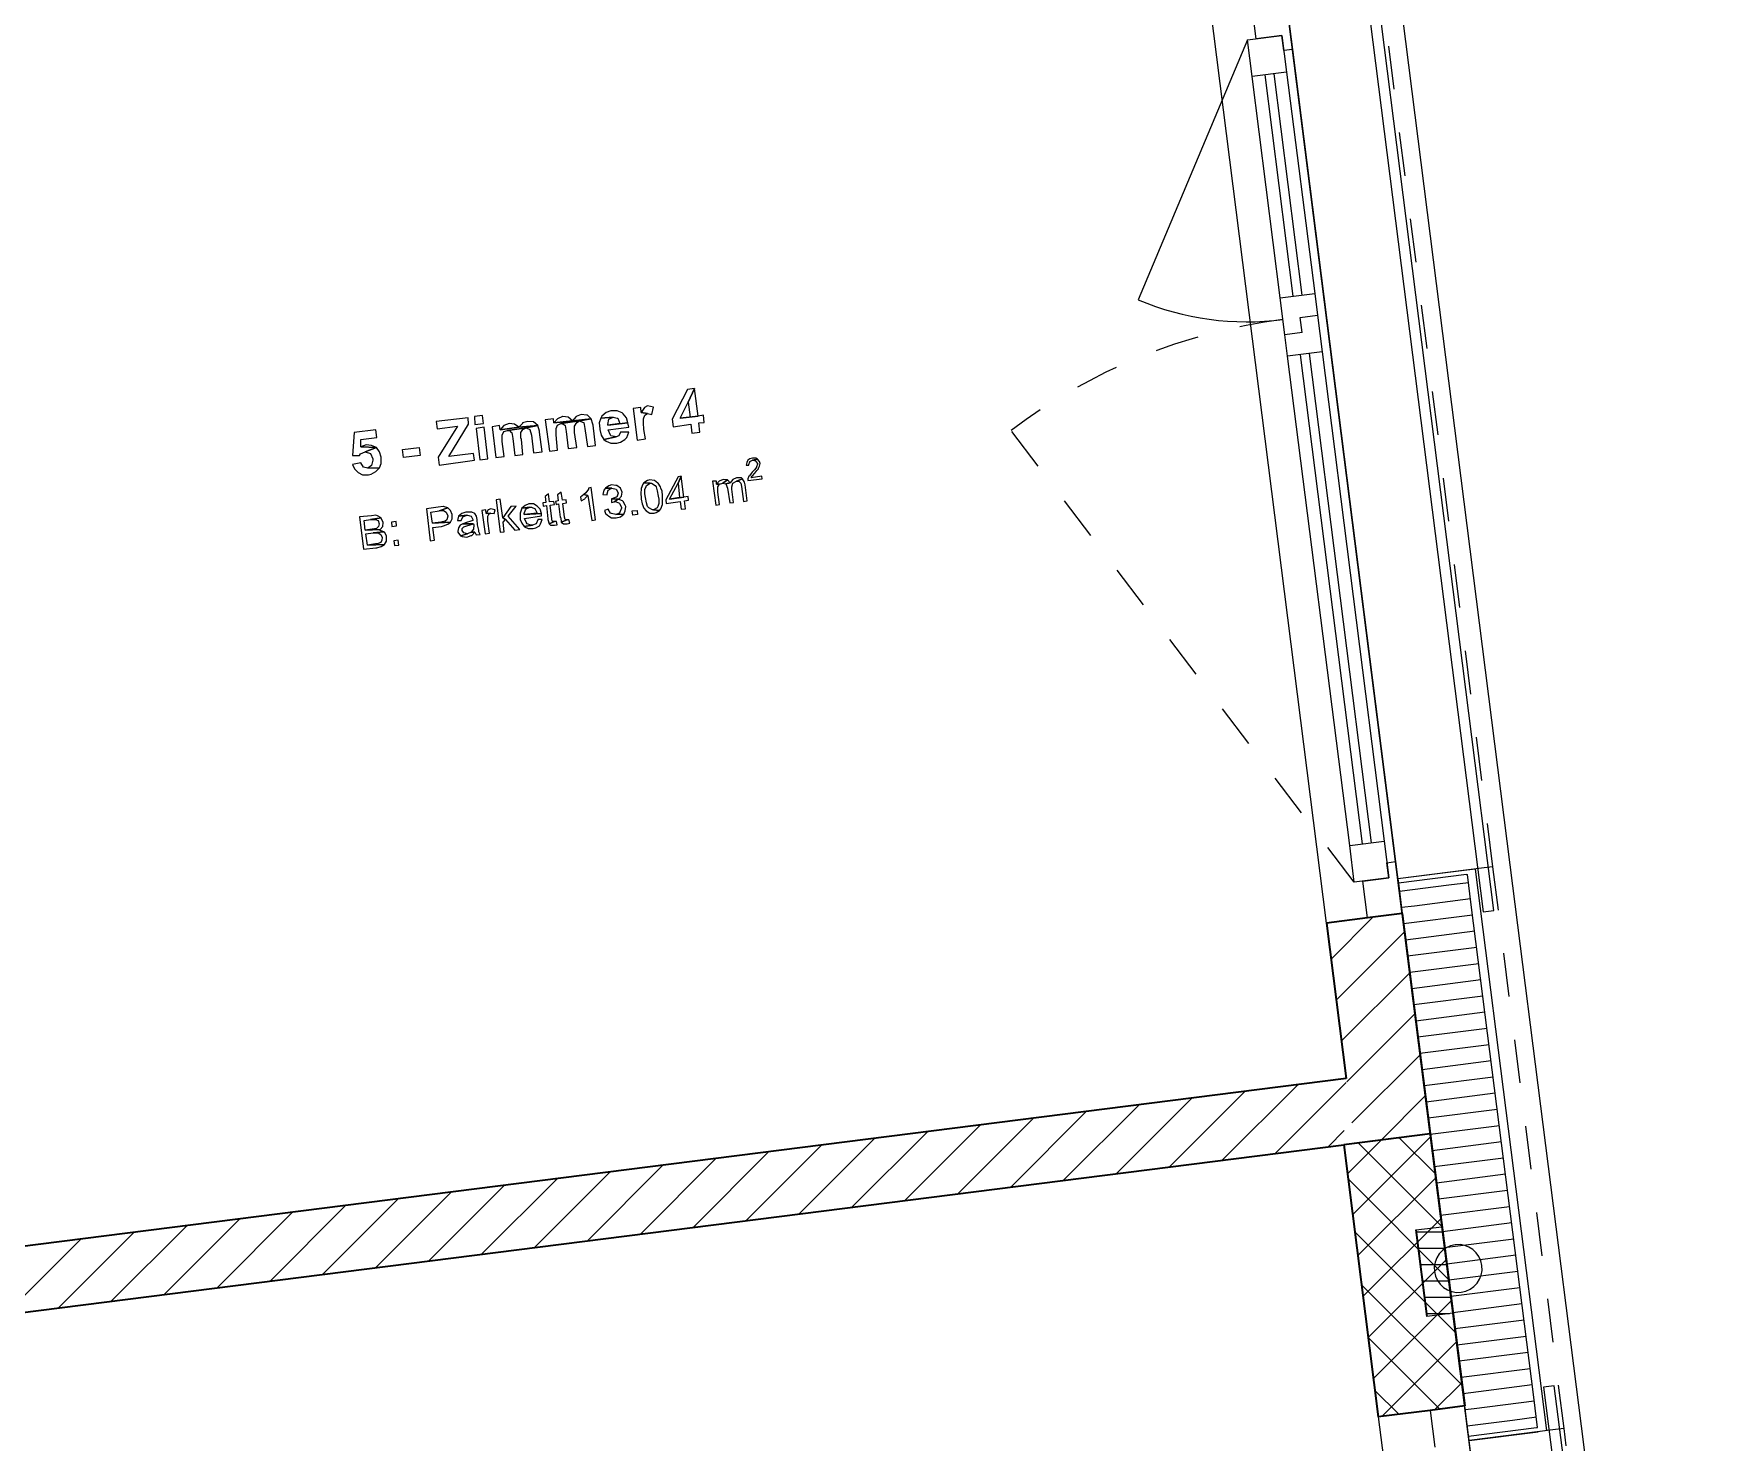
# Model space of a CAD drawing. Header units: metres. Extents: x 2713679.5 to 2713747.3, y 1226017.1 to 1226104.2.
# Drawn here: x 2713697.449 to 2713701.335, y 1226067.419 to 1226070.653 of the extents above; entities that cross this region are included whole.
import ezdxf

# ---------------------------------------------------------------- set-up
doc = ezdxf.new("R2010")
doc.units = ezdxf.units.M
doc.header["$MEASUREMENT"] = 0
doc.linetypes.add('Strich 2_1mm', pattern=[0.15, 0.1, -0.05])
doc.layers.add('plangrafiken', color=251, linetype='Continuous')
doc.layers.add('waende_stuetzen', color=250, linetype='Continuous')
doc.layers.add('texte', color=7, linetype='Continuous', true_color=0x000000)

msp = doc.modelspace()

# ---------------------------------------------------------------- linework, layer by layer
at = {"layer": 'plangrafiken', "color": 7, "linetype": 'Continuous', "lineweight": 13}
for p, q in [((2713700.5048, 1226070.7795), (2713700.7767, 1226068.6367)), ((2713700.8015, 1226068.6398), (2713700.5296, 1226070.7826)), ((2713700.7767, 1226068.6367), (2713700.8015, 1226068.6398)), ((2713700.623, 1226067.9021), (2713700.6835, 1226067.9021)), ((2713700.6277, 1226067.8646), (2713700.6882, 1226067.8646)), ((2713700.6325, 1226067.8271), (2713700.693, 1226067.8271)), ((2713700.6373, 1226067.7896), (2713700.6977, 1226067.7896)), ((2713700.642, 1226067.7521), (2713700.7025, 1226067.7521)), ((2713700.6468, 1226067.7146), (2713700.6996, 1226067.7146)), ((2713700.94, 1226067.5486), (2713700.9152, 1226067.5454)), ((2713700.9152, 1226067.5454), (2713701.2602, 1226064.8272)), ((2713701.285, 1226064.8304), (2713700.94, 1226067.5486))]:
    msp.add_line(p, q, dxfattribs=at)
at = {"layer": 'plangrafiken', "color": 7, "linetype": 'Continuous', "lineweight": 18}
for p, q in [((2713700.6224, 1226067.9064), (2713700.682, 1226067.914)), ((2713700.682, 1226067.914), (2713700.7071, 1226067.7156)), ((2713700.7071, 1226067.7156), (2713700.6476, 1226067.708))]:
    msp.add_line(p, q, dxfattribs=at)
at = {"layer": 'plangrafiken', "color": 7, "linetype": 'Continuous', "lineweight": 35}
msp.add_line((2713700.6224, 1226067.9064), (2713700.6476, 1226067.708), dxfattribs=at)
at = {"layer": 'plangrafiken', "color": 7, "linetype": 'Continuous', "lineweight": 18}
for start, end in [(97.2326, 277.2326), (277.2326, 97.2326)]:
    msp.add_arc((2713700.7193, 1226067.8179), 0.055, start, end, dxfattribs=at)
at = {"layer": 'texte'}
for points in [[(2713698.9658, 1226069.8391), (2713698.9499, 1226069.8367), (2713698.9144, 1226069.7681), (2713698.9169, 1226069.751), (2713698.9572, 1226069.7571), (2713698.9597, 1226069.7363), (2713698.978, 1226069.7388), (2713698.9756, 1226069.7596), (2713698.9878, 1226069.7608), (2713698.9866, 1226069.7779), (2713698.9744, 1226069.7755), (2713698.9328, 1226069.7706), (2713698.9511, 1226069.8073)], [(2713698.9658, 1226069.8391), (2713698.9511, 1226069.8073), (2713698.956, 1226069.773), (2713698.9328, 1226069.7706), (2713698.9744, 1226069.7755)], [(2713698.8422, 1226069.7951), (2713698.8251, 1226069.7926), (2713698.8337, 1226069.7204), (2713698.8532, 1226069.7229), (2713698.8496, 1226069.7449), (2713698.8483, 1226069.7596), (2713698.8483, 1226069.7694), (2713698.852, 1226069.7779), (2713698.8581, 1226069.7816), (2713698.8434, 1226069.784)], [(2713698.8581, 1226069.7987), (2713698.8508, 1226069.7951), (2713698.8434, 1226069.784), (2713698.8581, 1226069.7816), (2713698.8679, 1226069.7792), (2713698.8716, 1226069.7963), (2713698.8716, 1226069.7963)], [(2713698.4458, 1226069.7718), (2713698.3724, 1226069.7632), (2713698.3748, 1226069.7461), (2713698.4213, 1226069.7522), (2713698.3773, 1226069.6813), (2713698.3797, 1226069.6629), (2713698.4605, 1226069.6739), (2713698.458, 1226069.6898), (2713698.4017, 1226069.6825), (2713698.447, 1226069.7571)], [(2713698.4788, 1226069.7767), (2713698.4605, 1226069.7743), (2713698.4617, 1226069.7559), (2713698.4813, 1226069.7584)], [(2713698.4825, 1226069.7498), (2713698.4641, 1226069.7473), (2713698.4727, 1226069.6751), (2713698.4911, 1226069.6776)], [(2713698.518, 1226069.7535), (2713698.5008, 1226069.751), (2713698.5094, 1226069.68), (2713698.529, 1226069.6825), (2713698.5241, 1226069.7168), (2713698.5241, 1226069.7192), (2713698.5241, 1226069.7314), (2713698.5278, 1226069.74), (2713698.5363, 1226069.7424), (2713698.5792, 1226069.7486), (2713698.6061, 1226069.7535), (2713698.562, 1226069.7498), (2713698.5192, 1226069.7437)], [(2713698.54, 1226069.7584), (2713698.54, 1226069.7584), (2713698.5278, 1226069.7535), (2713698.5192, 1226069.7437), (2713698.562, 1226069.7498), (2713698.5522, 1226069.7571)], [(2713698.5828, 1226069.7632), (2713698.5706, 1226069.7596), (2713698.5706, 1226069.7584), (2713698.562, 1226069.7498), (2713698.6061, 1226069.7535), (2713698.5963, 1226069.762), (2713698.5951, 1226069.762)], [(2713698.6061, 1226069.7535), (2713698.5792, 1226069.7486), (2713698.5877, 1226069.7449), (2713698.5877, 1226069.7449), (2713698.5914, 1226069.7314), (2713698.5963, 1226069.6911), (2713698.6159, 1226069.6935), (2713698.6097, 1226069.7388), (2713698.6097, 1226069.7412)], [(2713698.6416, 1226069.7694), (2713698.6232, 1226069.7669), (2713698.633, 1226069.6947), (2713698.6513, 1226069.6972), (2713698.6477, 1226069.7327), (2713698.6477, 1226069.7351), (2713698.6477, 1226069.7473), (2713698.6513, 1226069.7547), (2713698.6587, 1226069.7584), (2713698.7015, 1226069.7645), (2713698.7284, 1226069.7694), (2713698.6856, 1226069.7645), (2713698.6428, 1226069.7596)], [(2713698.6636, 1226069.7743), (2713698.6624, 1226069.7743), (2713698.6513, 1226069.7694), (2713698.6428, 1226069.7596), (2713698.6856, 1226069.7645), (2713698.6758, 1226069.773)], [(2713698.7015, 1226069.7645), (2713698.6587, 1226069.7584), (2713698.6648, 1226069.7571), (2713698.6685, 1226069.7535), (2713698.6685, 1226069.7535), (2713698.6709, 1226069.74), (2713698.6758, 1226069.7008), (2713698.6954, 1226069.7033), (2713698.6905, 1226069.7376), (2713698.6905, 1226069.74), (2713698.6905, 1226069.7522), (2713698.6954, 1226069.7608)], [(2713698.7052, 1226069.7792), (2713698.6942, 1226069.7743), (2713698.6942, 1226069.7743), (2713698.6856, 1226069.7645), (2713698.7284, 1226069.7694), (2713698.7199, 1226069.7779), (2713698.7186, 1226069.7779)], [(2713698.7284, 1226069.7694), (2713698.7015, 1226069.7645), (2713698.7101, 1226069.7608), (2713698.7113, 1226069.7608), (2713698.7137, 1226069.7473), (2713698.7199, 1226069.7057), (2713698.7382, 1226069.7082), (2713698.7333, 1226069.7547), (2713698.7321, 1226069.7571)], [(2713698.7505, 1226069.7706), (2713698.7468, 1226069.7596), (2713698.748, 1226069.7461), (2713698.748, 1226069.7449), (2713698.7517, 1226069.7314), (2713698.7578, 1226069.7216), (2713698.7859, 1226069.7278), (2713698.7737, 1226069.7302), (2713698.7725, 1226069.7314), (2713698.7676, 1226069.7437), (2713698.8153, 1226069.7498), (2713698.8129, 1226069.7596), (2713698.7664, 1226069.7547), (2713698.7664, 1226069.7559), (2713698.7688, 1226069.7681), (2713698.7786, 1226069.773)], [(2713698.7761, 1226069.7877), (2713698.7737, 1226069.7877), (2713698.7627, 1226069.784), (2713698.7529, 1226069.7755), (2713698.7505, 1226069.7706), (2713698.7786, 1226069.773), (2713698.7884, 1226069.7706), (2713698.7896, 1226069.7706), (2713698.7945, 1226069.7584), (2713698.7664, 1226069.7547), (2713698.8129, 1226069.7596), (2713698.8092, 1226069.7718), (2713698.8018, 1226069.7804), (2713698.7994, 1226069.7828), (2713698.7884, 1226069.7877)], [(2713698.2341, 1226069.7437), (2713698.1839, 1226069.7376), (2713698.1803, 1226069.6849), (2713698.1962, 1226069.6849), (2713698.1986, 1226069.6886), (2713698.2096, 1226069.6935), (2713698.2353, 1226069.7033), (2713698.1998, 1226069.7045), (2713698.1998, 1226069.7216), (2713698.2365, 1226069.7265)], [(2713698.5792, 1226069.7486), (2713698.5363, 1226069.7424), (2713698.5412, 1226069.7424), (2713698.5449, 1226069.7376), (2713698.5461, 1226069.7376), (2713698.5486, 1226069.7241), (2713698.5535, 1226069.6849), (2713698.5718, 1226069.6874), (2713698.5681, 1226069.7216), (2713698.5669, 1226069.7253), (2713698.5669, 1226069.7376), (2713698.5718, 1226069.7449)], [(2713698.7957, 1226069.7388), (2713698.7921, 1226069.7302), (2713698.7859, 1226069.7278), (2713698.7578, 1226069.7216), (2713698.7627, 1226069.718), (2713698.7737, 1226069.7131), (2713698.7872, 1226069.7131), (2713698.7957, 1226069.7155), (2713698.8055, 1226069.7216), (2713698.8104, 1226069.7265), (2713698.8153, 1226069.7388)], [(2713698.2121, 1226069.7094), (2713698.2121, 1226069.7094), (2713698.1998, 1226069.7045), (2713698.2353, 1226069.7033), (2713698.2243, 1226069.7082)], [(2713698.2353, 1226069.7033), (2713698.2096, 1226069.6935), (2713698.2219, 1226069.6898), (2713698.2219, 1226069.6898), (2713698.2268, 1226069.6776), (2713698.2268, 1226069.6739), (2713698.2243, 1226069.6617), (2713698.2157, 1226069.6556), (2713698.2427, 1226069.6568), (2713698.2463, 1226069.6666), (2713698.2463, 1226069.68), (2713698.2463, 1226069.6813), (2713698.2427, 1226069.6935)], [(2713698.2977, 1226069.68), (2713698.2953, 1226069.6984), (2713698.3332, 1226069.7033), (2713698.3357, 1226069.6849), (2713698.2977, 1226069.68)], [(2713699.0992, 1226069.6788), (2713699.0931, 1226069.6776), (2713699.0882, 1226069.6739), (2713699.0857, 1226069.669), (2713699.0845, 1226069.6629), (2713699.0906, 1226069.6629), (2713699.0906, 1226069.6641), (2713699.0931, 1226069.6703), (2713699.0931, 1226069.6715), (2713699.0992, 1226069.6739), (2713699.1102, 1226069.6764), (2713699.1065, 1226069.6788)], [(2713699.1102, 1226069.6764), (2713699.0992, 1226069.6739), (2713699.1004, 1226069.6739), (2713699.1065, 1226069.6727), (2713699.1065, 1226069.6715), (2713699.1102, 1226069.6666), (2713699.1102, 1226069.6654), (2713699.1077, 1226069.6592), (2713699.1077, 1226069.658), (2713699.1041, 1226069.6531), (2713699.098, 1226069.647), (2713699.0955, 1226069.6433), (2713699.0918, 1226069.6384), (2713699.0906, 1226069.6372), (2713699.0882, 1226069.6311), (2713699.0882, 1226069.6274), (2713699.1212, 1226069.6311), (2713699.12, 1226069.6372), (2713699.0955, 1226069.6335), (2713699.098, 1226069.6372), (2713699.0992, 1226069.6384), (2713699.1041, 1226069.6446), (2713699.109, 1226069.6507), (2713699.1126, 1226069.6543), (2713699.1126, 1226069.6556), (2713699.1151, 1226069.6605), (2713699.1163, 1226069.6666), (2713699.1151, 1226069.6715)], [(2713698.1998, 1226069.6678), (2713698.1803, 1226069.6641), (2713698.1852, 1226069.6543), (2713698.1937, 1226069.6458), (2713698.2035, 1226069.6409), (2713698.217, 1226069.6409), (2713698.2231, 1226069.6421), (2713698.2341, 1226069.6482), (2713698.2427, 1226069.6568), (2713698.2157, 1226069.6556), (2713698.206, 1226069.658)], [(2713698.9352, 1226069.6372), (2713698.9279, 1226069.636), (2713698.8997, 1226069.5834), (2713698.901, 1226069.5748), (2713698.9328, 1226069.5797), (2713698.9352, 1226069.5614), (2713698.945, 1226069.5626), (2713698.9426, 1226069.5809), (2713698.9523, 1226069.5822), (2713698.9511, 1226069.5907), (2713698.9413, 1226069.5895), (2713698.9083, 1226069.5846), (2713698.9279, 1226069.6213)], [(2713698.9352, 1226069.6372), (2713698.9279, 1226069.6213), (2713698.9315, 1226069.5883), (2713698.9083, 1226069.5846), (2713698.9413, 1226069.5895)], [(2713699.0637, 1226069.6335), (2713699.0625, 1226069.6335), (2713699.0539, 1226069.6299), (2713699.0478, 1226069.6225), (2713699.038, 1226069.6201), (2713699.0417, 1226069.6103), (2713699.0466, 1226069.576), (2713699.0551, 1226069.5773), (2713699.0515, 1226069.6079), (2713699.0515, 1226069.6127), (2713699.0539, 1226069.6213), (2713699.0539, 1226069.6213), (2713699.0625, 1226069.6262), (2713699.0759, 1226069.6311), (2713699.0735, 1226069.6335)], [(2713698.6305, 1226069.5968), (2713698.6232, 1226069.5907), (2713698.6244, 1226069.5773), (2713698.6171, 1226069.576), (2713698.6183, 1226069.5687), (2713698.6256, 1226069.5699), (2713698.6293, 1226069.5393), (2713698.6293, 1226069.5381), (2713698.6318, 1226069.5283), (2713698.644, 1226069.5332), (2713698.6416, 1226069.5332), (2713698.6391, 1226069.5344), (2713698.6379, 1226069.5393), (2713698.6342, 1226069.5711), (2713698.644, 1226069.5724), (2713698.6428, 1226069.5797), (2713698.633, 1226069.5785)], [(2713698.6599, 1226069.6005), (2713698.6513, 1226069.5944), (2713698.6526, 1226069.5809), (2713698.6464, 1226069.5797), (2713698.6477, 1226069.5724), (2713698.6538, 1226069.5736), (2713698.6575, 1226069.543), (2713698.6587, 1226069.5418), (2713698.6599, 1226069.532), (2713698.6734, 1226069.5369), (2713698.6697, 1226069.5369), (2713698.6685, 1226069.5381), (2713698.6672, 1226069.543), (2713698.6636, 1226069.5748), (2713698.6721, 1226069.576), (2713698.6709, 1226069.5834), (2713698.6624, 1226069.5822)], [(2713698.7113, 1226069.5956), (2713698.704, 1226069.5895), (2713698.7052, 1226069.5809), (2713698.7052, 1226069.5809), (2713698.7137, 1226069.5858), (2713698.715, 1226069.587), (2713698.7211, 1226069.5932)], [(2713698.7284, 1226069.6115), (2713698.7223, 1226069.6103), (2713698.7223, 1226069.6079), (2713698.7162, 1226069.5993), (2713698.7113, 1226069.5956), (2713698.7211, 1226069.5932), (2713698.7297, 1226069.5357), (2713698.7382, 1226069.5369)], [(2713698.7615, 1226069.6103), (2713698.7578, 1226069.6054), (2713698.7553, 1226069.5956), (2713698.7651, 1226069.5944), (2713698.7651, 1226069.5968), (2713698.7676, 1226069.6054), (2713698.7676, 1226069.6054), (2713698.7761, 1226069.6103)], [(2713698.7749, 1226069.6176), (2713698.7688, 1226069.6152), (2713698.7615, 1226069.6103), (2713698.7761, 1226069.6103), (2713698.7859, 1226069.6079), (2713698.7908, 1226069.5993), (2713698.7908, 1226069.5981), (2713698.7872, 1226069.5895), (2713698.7859, 1226069.5895), (2713698.7761, 1226069.5858), (2713698.7921, 1226069.5846), (2713698.7982, 1226069.5919), (2713698.7994, 1226069.6005), (2713698.7994, 1226069.6005), (2713698.7957, 1226069.6103), (2713698.7957, 1226069.6103), (2713698.7872, 1226069.6164), (2713698.7847, 1226069.6164)], [(2713698.8496, 1226069.6225), (2713698.8471, 1226069.6189), (2713698.8434, 1226069.6091), (2713698.8434, 1226069.6079), (2713698.8422, 1226069.5981), (2713698.8434, 1226069.587), (2713698.8434, 1226069.5846), (2713698.8459, 1226069.5736), (2713698.8496, 1226069.5638), (2713698.8545, 1226069.5577), (2713698.8545, 1226069.5577), (2713698.863, 1226069.5528), (2713698.8728, 1226069.5528), (2713698.8777, 1226069.554), (2713698.885, 1226069.5589), (2713698.8716, 1226069.5601), (2713698.8691, 1226069.5601), (2713698.8606, 1226069.565), (2713698.8581, 1226069.5675), (2713698.8557, 1226069.576), (2713698.8532, 1226069.5883), (2713698.852, 1226069.5968), (2713698.852, 1226069.6066), (2713698.8545, 1226069.614), (2713698.8557, 1226069.6164), (2713698.8642, 1226069.6213)], [(2713698.863, 1226069.6287), (2713698.8581, 1226069.6274), (2713698.8496, 1226069.6225), (2713698.8642, 1226069.6213), (2713698.8667, 1226069.6213), (2713698.8753, 1226069.6164), (2713698.8777, 1226069.6127), (2713698.8802, 1226069.6042), (2713698.8826, 1226069.5919), (2713698.8838, 1226069.5846), (2713698.8838, 1226069.5748), (2713698.8814, 1226069.5675), (2713698.8802, 1226069.565), (2713698.8716, 1226069.5601), (2713698.885, 1226069.5589), (2713698.8887, 1226069.5626), (2713698.8924, 1226069.5724), (2713698.8924, 1226069.5736), (2713698.8924, 1226069.5822), (2713698.8924, 1226069.5932), (2713698.8912, 1226069.603), (2713698.8887, 1226069.6103), (2713698.8875, 1226069.6127), (2713698.8826, 1226069.6213), (2713698.8814, 1226069.6213), (2713698.874, 1226069.6274), (2713698.8728, 1226069.6274)], [(2713699.016, 1226069.6262), (2713699.0074, 1226069.6262), (2713699.0147, 1226069.5711), (2713699.0233, 1226069.5724), (2713699.0196, 1226069.6005), (2713699.0196, 1226069.603), (2713699.0196, 1226069.6127), (2713699.0233, 1226069.6189), (2713699.016, 1226069.6189)], [(2713699.0319, 1226069.6299), (2713699.0319, 1226069.6299), (2713699.0221, 1226069.6262), (2713699.016, 1226069.6189), (2713699.0233, 1226069.6189), (2713699.0307, 1226069.6213), (2713699.0417, 1226069.6287), (2713699.0417, 1226069.6287)], [(2713699.0417, 1226069.6287), (2713699.0307, 1226069.6213), (2713699.038, 1226069.6201), (2713699.0478, 1226069.6225)], [(2713699.0759, 1226069.6311), (2713699.0625, 1226069.6262), (2713699.0686, 1226069.625), (2713699.0723, 1226069.6213), (2713699.0735, 1226069.614), (2713699.0784, 1226069.5797), (2713699.0869, 1226069.5809), (2713699.082, 1226069.6176), (2713699.0808, 1226069.6238)], [(2713698.3773, 1226069.5662), (2713698.3503, 1226069.5626), (2713698.3589, 1226069.4892), (2713698.3687, 1226069.4904), (2713698.365, 1226069.5198), (2713698.3846, 1226069.5222), (2713698.3895, 1226069.5234), (2713698.3993, 1226069.5271), (2713698.4054, 1226069.532), (2713698.3638, 1226069.5295), (2713698.3601, 1226069.5552), (2713698.3797, 1226069.5577), (2713698.3993, 1226069.565), (2713698.3993, 1226069.565), (2713698.3895, 1226069.5675), (2713698.3883, 1226069.5675)], [(2713698.3993, 1226069.565), (2713698.3797, 1226069.5577), (2713698.3895, 1226069.5589), (2713698.3956, 1226069.5552), (2713698.3993, 1226069.5467), (2713698.3993, 1226069.5454), (2713698.3968, 1226069.5369), (2713698.3932, 1226069.5344), (2713698.3834, 1226069.532), (2713698.3638, 1226069.5295), (2713698.4054, 1226069.532), (2713698.4091, 1226069.5393), (2713698.4091, 1226069.5491), (2713698.4091, 1226069.5491), (2713698.4054, 1226069.5589)], [(2713698.4433, 1226069.5552), (2713698.4409, 1226069.5552), (2713698.4311, 1226069.5516), (2713698.4311, 1226069.5516), (2713698.4238, 1226069.5454), (2713698.4433, 1226069.5479), (2713698.4446, 1226069.5479), (2713698.4531, 1226069.5454), (2713698.4568, 1226069.5381), (2713698.4568, 1226069.5357), (2713698.4519, 1226069.5344), (2713698.4421, 1226069.5308), (2713698.4335, 1226069.5283), (2713698.458, 1226069.5283), (2713698.4592, 1226069.5259), (2713698.458, 1226069.5161), (2713698.4531, 1226069.5087), (2713698.4617, 1226069.5087), (2713698.4641, 1226069.5026), (2713698.4739, 1226069.5038), (2713698.4703, 1226069.51), (2713698.4703, 1226069.5136), (2713698.4678, 1226069.5259), (2713698.4666, 1226069.5381), (2713698.4654, 1226069.5454), (2713698.4617, 1226069.5516), (2713698.4543, 1226069.5552), (2713698.4531, 1226069.5552)], [(2713698.4862, 1226069.5601), (2713698.4776, 1226069.5589), (2713698.4849, 1226069.5051), (2713698.4947, 1226069.5063), (2713698.4911, 1226069.5344), (2713698.4911, 1226069.5357), (2713698.4911, 1226069.5454), (2713698.4935, 1226069.5503), (2713698.4984, 1226069.5528), (2713698.4874, 1226069.5516)], [(2713698.4984, 1226069.5626), (2713698.4923, 1226069.5601), (2713698.4874, 1226069.5516), (2713698.4984, 1226069.5528), (2713698.5057, 1226069.5516), (2713698.5082, 1226069.5601), (2713698.507, 1226069.5601)], [(2713698.5192, 1226069.5846), (2713698.5106, 1226069.5834), (2713698.5192, 1226069.5087), (2713698.529, 1226069.51), (2713698.5265, 1226069.532), (2713698.5314, 1226069.5381), (2713698.5253, 1226069.5418)], [(2713698.5559, 1226069.5687), (2713698.5437, 1226069.5675), (2713698.5253, 1226069.5418), (2713698.5314, 1226069.5381), (2713698.5535, 1226069.5136), (2713698.5645, 1226069.5149), (2713698.5375, 1226069.5454)], [(2713698.5694, 1226069.5638), (2713698.5681, 1226069.5614), (2713698.5657, 1226069.5528), (2713698.5657, 1226069.5418), (2713698.5657, 1226069.5381), (2713698.5694, 1226069.5295), (2713698.5743, 1226069.5222), (2713698.5938, 1226069.5246), (2713698.5902, 1226069.5246), (2713698.5816, 1226069.5283), (2713698.5792, 1226069.532), (2713698.5755, 1226069.5406), (2713698.6146, 1226069.5467), (2713698.6146, 1226069.5491), (2713698.6146, 1226069.5516), (2713698.5743, 1226069.5491), (2713698.5743, 1226069.5516), (2713698.5779, 1226069.5601), (2713698.5792, 1226069.5626), (2713698.5877, 1226069.5662)], [(2713698.5865, 1226069.5736), (2713698.5853, 1226069.5736), (2713698.5767, 1226069.5699), (2713698.5694, 1226069.5638), (2713698.5877, 1226069.5662), (2713698.5914, 1226069.5662), (2713698.6, 1226069.5626), (2713698.6, 1226069.5614), (2713698.6048, 1226069.5528), (2713698.5743, 1226069.5491), (2713698.6146, 1226069.5516), (2713698.611, 1226069.5614), (2713698.6048, 1226069.5687), (2713698.6048, 1226069.5687), (2713698.5963, 1226069.5736)], [(2713698.7676, 1226069.5614), (2713698.759, 1226069.5589), (2713698.7615, 1226069.5516), (2713698.7688, 1226069.5454), (2713698.7749, 1226069.5418), (2713698.7859, 1226069.5418), (2713698.7859, 1226069.5418), (2713698.7957, 1226069.5442), (2713698.8031, 1226069.5503), (2713698.7847, 1226069.5491), (2713698.7847, 1226069.5491), (2713698.7749, 1226069.5516), (2713698.7725, 1226069.5528)], [(2713698.7749, 1226069.5858), (2713698.7749, 1226069.5773), (2713698.781, 1226069.5785), (2713698.7908, 1226069.5846), (2713698.7921, 1226069.5846), (2713698.7761, 1226069.5858)], [(2713698.7908, 1226069.5846), (2713698.781, 1226069.5785), (2713698.7835, 1226069.5797), (2713698.7921, 1226069.576), (2713698.7933, 1226069.5748), (2713698.7982, 1226069.5662), (2713698.7982, 1226069.5638), (2713698.7945, 1226069.5552), (2713698.7933, 1226069.5528), (2713698.7847, 1226069.5491), (2713698.8031, 1226069.5503), (2713698.8067, 1226069.5577), (2713698.808, 1226069.5675), (2713698.8067, 1226069.5711), (2713698.8018, 1226069.5797), (2713698.8006, 1226069.5809)], [(2713698.8239, 1226069.5479), (2713698.8226, 1226069.5577), (2713698.8337, 1226069.5589), (2713698.8349, 1226069.5491), (2713698.8239, 1226069.5479)], [(2713698.2243, 1226069.5467), (2713698.1962, 1226069.5442), (2713698.206, 1226069.4696), (2713698.2341, 1226069.4733), (2713698.2365, 1226069.4733), (2713698.2463, 1226069.4757), (2713698.2537, 1226069.4806), (2713698.2145, 1226069.4794), (2713698.2109, 1226069.5051), (2713698.228, 1226069.5075), (2713698.2525, 1226069.51), (2713698.2427, 1226069.5136), (2713698.2439, 1226069.5149), (2713698.2096, 1226069.5136), (2713698.2072, 1226069.5357), (2713698.2219, 1226069.5381), (2713698.2463, 1226069.5418), (2713698.2378, 1226069.5467), (2713698.2341, 1226069.5479)], [(2713698.2463, 1226069.5418), (2713698.2219, 1226069.5381), (2713698.2243, 1226069.5381), (2713698.2329, 1226069.5381), (2713698.239, 1226069.5357), (2713698.2414, 1226069.5283), (2713698.2402, 1226069.5222), (2713698.2353, 1226069.5173), (2713698.2255, 1226069.5161), (2713698.2096, 1226069.5136), (2713698.2439, 1226069.5149), (2713698.25, 1226069.5222), (2713698.2512, 1226069.5308), (2713698.2512, 1226069.532), (2713698.2463, 1226069.5406)], [(2713698.2806, 1226069.5332), (2713698.2696, 1226069.532), (2713698.2708, 1226069.5222), (2713698.2818, 1226069.5234)], [(2713698.4238, 1226069.5454), (2713698.4238, 1226069.5454), (2713698.4213, 1226069.5357), (2713698.4299, 1226069.5357), (2713698.4335, 1226069.5442), (2713698.4335, 1226069.5442), (2713698.4433, 1226069.5479)], [(2713698.4335, 1226069.5283), (2713698.4274, 1226069.5246), (2713698.4238, 1226069.5185), (2713698.4225, 1226069.5112), (2713698.4225, 1226069.5087), (2713698.4286, 1226069.5002), (2713698.4446, 1226069.5051), (2713698.436, 1226069.5075), (2713698.4323, 1226069.5124), (2713698.4323, 1226069.5173), (2713698.436, 1226069.521), (2713698.4433, 1226069.5234), (2713698.4507, 1226069.5259), (2713698.458, 1226069.5283)], [(2713698.6061, 1226069.5381), (2713698.6061, 1226069.5369), (2713698.6024, 1226069.5283), (2713698.5938, 1226069.5246), (2713698.5743, 1226069.5222), (2713698.5755, 1226069.521), (2713698.584, 1226069.5173), (2713698.5951, 1226069.5173), (2713698.6012, 1226069.5185), (2713698.6097, 1226069.5234), (2713698.6122, 1226069.5283), (2713698.6159, 1226069.5381)], [(2713698.6489, 1226069.5332), (2713698.644, 1226069.5332), (2713698.6318, 1226069.5283), (2713698.6354, 1226069.5246), (2713698.644, 1226069.5246), (2713698.6501, 1226069.5259)], [(2713698.677, 1226069.5369), (2713698.6734, 1226069.5369), (2713698.6599, 1226069.532), (2713698.6648, 1226069.5283), (2713698.6734, 1226069.5283), (2713698.6795, 1226069.5295)], [(2713698.2525, 1226069.51), (2713698.228, 1226069.5075), (2713698.2292, 1226069.5075), (2713698.239, 1226069.5075), (2713698.2451, 1226069.5038), (2713698.2488, 1226069.4965), (2713698.2476, 1226069.4904), (2713698.2451, 1226069.4855), (2713698.239, 1226069.483), (2713698.2329, 1226069.4818), (2713698.2145, 1226069.4794), (2713698.2537, 1226069.4806), (2713698.2586, 1226069.4879), (2713698.2586, 1226069.4879), (2713698.2586, 1226069.4977), (2713698.2586, 1226069.5002), (2713698.2537, 1226069.5087)], [(2713698.2855, 1226069.4904), (2713698.2757, 1226069.4892), (2713698.2769, 1226069.4782), (2713698.2867, 1226069.4794)], [(2713698.4531, 1226069.5087), (2713698.4446, 1226069.5051), (2713698.4286, 1226069.5002), (2713698.4323, 1226069.499), (2713698.4433, 1226069.4977), (2713698.4433, 1226069.4977), (2713698.4531, 1226069.5014), (2713698.4543, 1226069.5014), (2713698.4617, 1226069.5087)]]:
    msp.add_lwpolyline(points, close=True, dxfattribs=at)
at = {"layer": 'waende_stuetzen', "color": 7, "linetype": 'Continuous', "lineweight": 18}
for p, q in [((2713700.7342, 1226067.5023), (2713697.5257, 1226092.7845)), ((2713700.8544, 1226066.5549), (2713698.4177, 1226085.7559)), ((2713700.7989, 1226068.7403), (2713700.779, 1226068.7378)), ((2713700.779, 1226068.7378), (2713700.5806, 1226068.7126)), ((2713700.7393, 1226068.7327), (2713700.5806, 1226068.7126)), ((2713700.5806, 1226068.7126), (2713700.5907, 1226068.6332)), ((2713700.5806, 1226068.7126), (2713700.5819, 1226068.7027)), ((2713700.7381, 1226068.7225), (2713700.5819, 1226068.7027)), ((2713700.5819, 1226068.7027), (2713700.5907, 1226068.6332)), ((2713700.7381, 1226068.7225), (2713700.7406, 1226068.7228)), ((2713700.7592, 1226068.7352), (2713700.7393, 1226068.7327)), ((2713700.7494, 1226068.6534), (2713700.7406, 1226068.7228)), ((2713700.9228, 1226067.4456), (2713700.7592, 1226068.7352)), ((2713701.1654, 1226064.1045), (2713700.5907, 1226068.6332)), ((2713700.8929, 1226067.5224), (2713700.7494, 1226068.6534)), ((2713700.7443, 1226067.4229), (2713700.7342, 1226067.5023)), ((2713700.743, 1226067.4329), (2713700.7342, 1226067.5023)), ((2713700.9017, 1226067.453), (2713700.8929, 1226067.5224)), ((2713700.743, 1226067.4329), (2713700.8993, 1226067.4527)), ((2713700.7443, 1226067.4229), (2713700.743, 1226067.4329)), ((2713700.9427, 1226067.4481), (2713700.7443, 1226067.4229)), ((2713700.7443, 1226067.4229), (2713700.903, 1226067.4431)), ((2713700.8993, 1226067.4527), (2713700.9017, 1226067.453)), ((2713700.9228, 1226067.4456), (2713700.903, 1226067.4431)), ((2713700.9625, 1226067.4506), (2713700.9427, 1226067.4481))]:
    msp.add_line(p, q, dxfattribs=at)
at = {"layer": 'waende_stuetzen', "color": 7, "linetype": 'Continuous', "lineweight": 13}
for p, q in [((2713700.2551, 1226070.642), (2713700.2444, 1226070.7263)), ((2713700.3238, 1226070.7364), (2713700.3389, 1226070.6173)), ((2713700.4171, 1226068.6112), (2713700.1502, 1226070.7143)), ((2713700.8385, 1226068.7453), (2713700.5918, 1226070.6897)), ((2713700.2353, 1226070.6394), (2713700.3146, 1226070.6495)), ((2713700.3146, 1226070.6495), (2713700.2551, 1226070.642)), ((2713700.319, 1226070.6148), (2713700.3146, 1226070.6495)), ((2713700.3146, 1226070.6495), (2713700.3253, 1226070.5652)), ((2713700.5806, 1226068.7126), (2713700.3339, 1226070.657)), ((2713700.2353, 1226070.6394), (2713699.9847, 1226070.0424)), ((2713700.246, 1226070.5551), (2713700.2353, 1226070.6394)), ((2713700.3389, 1226070.6173), (2713700.319, 1226070.6148)), ((2713700.3389, 1226070.6173), (2713700.5756, 1226068.7523)), ((2713700.3253, 1226070.5652), (2713700.246, 1226070.5551)), ((2713700.3253, 1226070.5652), (2713700.3899, 1226070.0568)), ((2713700.3105, 1226070.0467), (2713700.246, 1226070.5551)), ((2713700.3403, 1226070.0505), (2713700.2757, 1226070.5589)), ((2713700.2956, 1226070.5614), (2713700.3601, 1226070.053)), ((2713700.3105, 1226070.0467), (2713700.3899, 1226070.0568)), ((2713700.3212, 1226069.9624), (2713700.3105, 1226070.0467)), ((2713700.3899, 1226070.0568), (2713700.3962, 1226070.0072)), ((2713700.3565, 1226070.0021), (2713700.3962, 1226070.0072)), ((2713700.3609, 1226069.9674), (2713700.3565, 1226070.0021)), ((2713700.3962, 1226070.0072), (2713700.4069, 1226069.9228)), ((2713700.3609, 1226069.9674), (2713700.3212, 1226069.9624)), ((2713700.3275, 1226069.9128), (2713700.3212, 1226069.9624)), ((2713700.4069, 1226069.9228), (2713700.3275, 1226069.9128)), ((2713700.4701, 1226068.7893), (2713700.3275, 1226069.9128)), ((2713700.4998, 1226068.7931), (2713700.3573, 1226069.9165)), ((2713700.3771, 1226069.9191), (2713700.5197, 1226068.7956)), ((2713700.4069, 1226069.9228), (2713700.5494, 1226068.7994)), ((2713700.4701, 1226068.7893), (2713700.5494, 1226068.7994)), ((2713700.4808, 1226068.705), (2713700.4701, 1226068.7893)), ((2713700.5494, 1226068.7994), (2713700.5601, 1226068.715)), ((2713700.5557, 1226068.7498), (2713700.5756, 1226068.7523)), ((2713700.5601, 1226068.715), (2713700.5557, 1226068.7498)), ((2713700.5756, 1226068.7523), (2713700.5907, 1226068.6332)), ((2713701.0022, 1226067.4557), (2713700.8385, 1226068.7453)), ((2713700.5601, 1226068.715), (2713700.4808, 1226068.705)), ((2713700.5006, 1226068.7075), (2713700.5601, 1226068.715)), ((2713700.5113, 1226068.6232), (2713700.5006, 1226068.7075)), ((2713700.7443, 1226067.4229), (2713700.5806, 1226068.7126)), ((2713700.7493, 1226067.3832), (2713700.7342, 1226067.5023)), ((2713700.5358, 1226067.4771), (2713700.8883, 1226064.6994)), ((2713700.6548, 1226067.4922), (2713700.6655, 1226067.4079)), ((2713701.0766, 1226064.8039), (2713700.7443, 1226067.4229)), ((2713701.3346, 1226064.8367), (2713701.0022, 1226067.4557))]:
    msp.add_line(p, q, dxfattribs=at)
at = {"layer": 'waende_stuetzen', "color": 7, "linetype": 'Strich 2_1mm', "lineweight": 13}
for p, q in [((2713700.7989, 1226068.7403), (2713700.5521, 1226070.6847)), ((2713700.4808, 1226068.705), (2713699.6927, 1226069.742)), ((2713700.9625, 1226067.4506), (2713700.7989, 1226068.7403)), ((2713701.2949, 1226064.8316), (2713700.9625, 1226067.4506))]:
    msp.add_line(p, q, dxfattribs=at)
at = {"layer": 'waende_stuetzen', "color": 18, "linetype": 'Continuous', "lineweight": 0, "true_color": 0x000000}
for p, q in [((2713700.743, 1226068.7039), (2713700.698, 1226068.6982)), ((2713700.698, 1226068.6982), (2713700.5843, 1226068.6838)), ((2713700.7477, 1226068.6667), (2713700.619, 1226068.6504)), ((2713700.4275, 1226068.5287), (2713700.5235, 1226068.6247)), ((2713700.619, 1226068.6504), (2713700.589, 1226068.6466)), ((2713700.7524, 1226068.6295), (2713700.5937, 1226068.6093)), ((2713700.4395, 1226068.4346), (2713700.596, 1226068.5911)), ((2713700.7572, 1226068.5923), (2713700.5984, 1226068.5721)), ((2713700.7619, 1226068.5551), (2713700.6032, 1226068.5349)), ((2713700.7666, 1226068.5179), (2713700.6079, 1226068.4977)), ((2713700.4514, 1226068.3405), (2713700.608, 1226068.497)), ((2713700.7713, 1226068.4807), (2713700.6126, 1226068.4605)), ((2713700.776, 1226068.4435), (2713700.6173, 1226068.4233)), ((2713700.4634, 1226068.2464), (2713700.6199, 1226068.4029)), ((2713700.7808, 1226068.4063), (2713700.622, 1226068.3861)), ((2713700.7855, 1226068.3691), (2713700.6268, 1226068.3489)), ((2713700.7902, 1226068.3319), (2713700.6315, 1226068.3117)), ((2713700.4753, 1226068.1522), (2713700.6319, 1226068.3088)), ((2713700.7949, 1226068.2947), (2713700.6362, 1226068.2745)), ((2713700.1777, 1226068.0667), (2713700.3509, 1226068.2399)), ((2713700.2992, 1226068.0821), (2713700.462, 1226068.245)), ((2713700.7997, 1226068.2575), (2713700.6409, 1226068.2373)), ((2713699.9347, 1226068.0359), (2713700.1079, 1226068.2091)), ((2713700.0562, 1226068.0513), (2713700.2294, 1226068.2245)), ((2713700.5421, 1226068.113), (2713700.6438, 1226068.2146)), ((2713700.8044, 1226068.2203), (2713700.6456, 1226068.2001)), ((2713699.5703, 1226067.9896), (2713699.7434, 1226068.1628)), ((2713699.6917, 1226068.0051), (2713699.8649, 1226068.1782)), ((2713699.8132, 1226068.0205), (2713699.9864, 1226068.1936)), ((2713700.8091, 1226068.1831), (2713700.6504, 1226068.1629)), ((2713699.3273, 1226067.9588), (2713699.5005, 1226068.132)), ((2713699.4488, 1226067.9742), (2713699.622, 1226068.1474)), ((2713700.4206, 1226068.0976), (2713700.4577, 1226068.1347)), ((2713700.4768, 1226067.9416), (2713700.6557, 1226068.1205)), ((2713700.6665, 1226068.0358), (2713700.584, 1226068.1183)), ((2713700.8138, 1226068.1459), (2713700.6551, 1226068.1257)), ((2713698.9628, 1226067.9125), (2713699.136, 1226068.0857)), ((2713699.0843, 1226067.928), (2713699.2575, 1226068.1011)), ((2713699.2058, 1226067.9434), (2713699.379, 1226068.1166)), ((2713700.4649, 1226068.0357), (2713700.5421, 1226068.113)), ((2713700.6819, 1226067.9143), (2713700.4899, 1226068.1063)), ((2713700.8185, 1226068.1087), (2713700.6598, 1226068.0885)), ((2713698.5984, 1226067.8663), (2713698.7716, 1226068.0395)), ((2713698.7199, 1226067.8817), (2713698.8931, 1226068.0549)), ((2713698.8414, 1226067.8971), (2713699.0145, 1226068.0703)), ((2713700.8233, 1226068.0715), (2713700.6645, 1226068.0513)), ((2713698.3554, 1226067.8355), (2713698.5286, 1226068.0086)), ((2713698.4769, 1226067.8509), (2713698.6501, 1226068.0241)), ((2713700.6973, 1226067.7928), (2713700.4664, 1226068.0237)), ((2713700.4888, 1226067.8475), (2713700.6677, 1226068.0264)), ((2713700.828, 1226068.0343), (2713700.6693, 1226068.0141)), ((2713697.991, 1226067.7892), (2713698.1642, 1226067.9624)), ((2713698.1125, 1226067.8046), (2713698.2856, 1226067.9778)), ((2713698.2339, 1226067.82), (2713698.4071, 1226067.9932)), ((2713700.8327, 1226067.9971), (2713700.674, 1226067.9769)), ((2713697.748, 1226067.7584), (2713697.9212, 1226067.9316)), ((2713697.8695, 1226067.7738), (2713698.0427, 1226067.947)), ((2713700.5007, 1226067.7534), (2713700.6796, 1226067.9323)), ((2713700.8374, 1226067.9599), (2713700.6787, 1226067.9397)), ((2713700.8421, 1226067.9227), (2713700.6834, 1226067.9025)), ((2713697.3836, 1226067.7121), (2713697.5567, 1226067.8853)), ((2713697.505, 1226067.7275), (2713697.6782, 1226067.9007)), ((2713697.6265, 1226067.743), (2713697.7997, 1226067.9161)), ((2713700.7128, 1226067.6713), (2713700.4818, 1226067.9022)), ((2713700.8469, 1226067.8855), (2713700.6881, 1226067.8653)), ((2713700.8516, 1226067.8483), (2713700.6929, 1226067.8281)), ((2713700.5127, 1226067.6593), (2713700.6916, 1226067.8382)), ((2713700.8563, 1226067.8111), (2713700.6976, 1226067.7909)), ((2713700.7282, 1226067.5499), (2713700.4973, 1226067.7808)), ((2713700.861, 1226067.7739), (2713700.7023, 1226067.7537)), ((2713700.5246, 1226067.5651), (2713700.7035, 1226067.744)), ((2713700.8657, 1226067.7367), (2713700.707, 1226067.7165)), ((2713700.8705, 1226067.6995), (2713700.7117, 1226067.6793)), ((2713700.6769, 1226067.495), (2713700.5127, 1226067.6593)), ((2713700.8752, 1226067.6622), (2713700.7165, 1226067.6421)), ((2713700.5437, 1226067.4781), (2713700.7155, 1226067.6499)), ((2713700.8799, 1226067.625), (2713700.7212, 1226067.6049)), ((2713700.8846, 1226067.5878), (2713700.7259, 1226067.5677)), ((2713700.5828, 1226067.4831), (2713700.5281, 1226067.5378)), ((2713700.6651, 1226067.4935), (2713700.7274, 1226067.5558)), ((2713700.8894, 1226067.5506), (2713700.7306, 1226067.5305)), ((2713700.7556, 1226067.4959), (2713700.7353, 1226067.4933)), ((2713700.8941, 1226067.5134), (2713700.7556, 1226067.4959)), ((2713700.844, 1226067.4693), (2713700.7401, 1226067.4561)), ((2713700.8988, 1226067.4762), (2713700.844, 1226067.4693))]:
    msp.add_line(p, q, dxfattribs=at)
at = {"layer": 'waende_stuetzen', "color": 7, "linetype": 'Continuous', "lineweight": 35}
for p, q in [((2713700.5113, 1226068.6232), (2713700.4171, 1226068.6112)), ((2713700.5907, 1226068.6332), (2713700.5113, 1226068.6232)), ((2713700.5907, 1226068.6332), (2713700.7342, 1226067.5023)), ((2713700.4171, 1226068.6112), (2713700.4624, 1226068.2541)), ((2713700.4624, 1226068.2541), (2713696.395, 1226067.7379)), ((2713700.6549, 1226068.1273), (2713700.4565, 1226068.1021)), ((2713700.6549, 1226068.1273), (2713700.4813, 1226068.1052)), ((2713696.2651, 1226067.5702), (2713700.4565, 1226068.1021)), ((2713700.4565, 1226068.1021), (2713700.5358, 1226067.4771)), ((2713700.7342, 1226067.5023), (2713700.6548, 1226067.4922)), ((2713700.6548, 1226067.4922), (2713700.5358, 1226067.4771))]:
    msp.add_line(p, q, dxfattribs=at)
at = {"layer": 'waende_stuetzen', "color": 7, "linetype": 'Continuous', "lineweight": 13}
msp.add_arc((2713700.2353, 1226070.6394), 0.6475, 247.2326, 277.2326, dxfattribs=at)
at = {"layer": 'waende_stuetzen', "color": 7, "linetype": 'Strich 2_1mm', "lineweight": 13}
msp.add_arc((2713700.4808, 1226068.705), 1.3025, 97.2326, 127.2326, dxfattribs=at)

doc.saveas('drawing.dxf')
